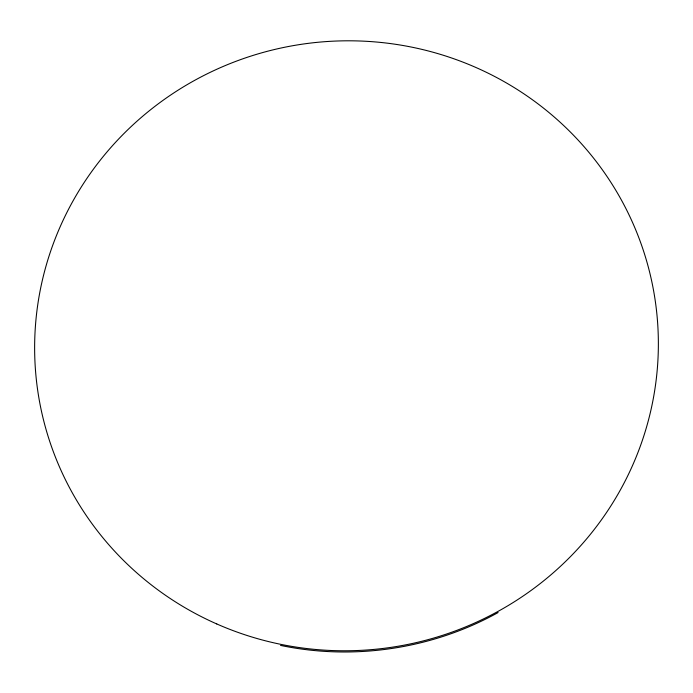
<?xml version="1.0" encoding="UTF-8"?>
<svg xmlns="http://www.w3.org/2000/svg" width="693" height="693" viewBox="0 0 693 693"><rect width="100%" height="100%" fill="white"/><g stroke="black" fill="none" stroke-linecap="round" stroke-linejoin="round"><path stroke-width="1.04" d="M498.111 612.551C432.475 648.951 354.01 660.793 280.552 645.408M216.762 623.951A312.006 304.842 -8.1 0 0 656.973 315.038A312.006 304.842 -8.1 0 0 165.766 98.389A312.006 304.842 -8.1 0 0 216.762 623.951"/></g></svg>
